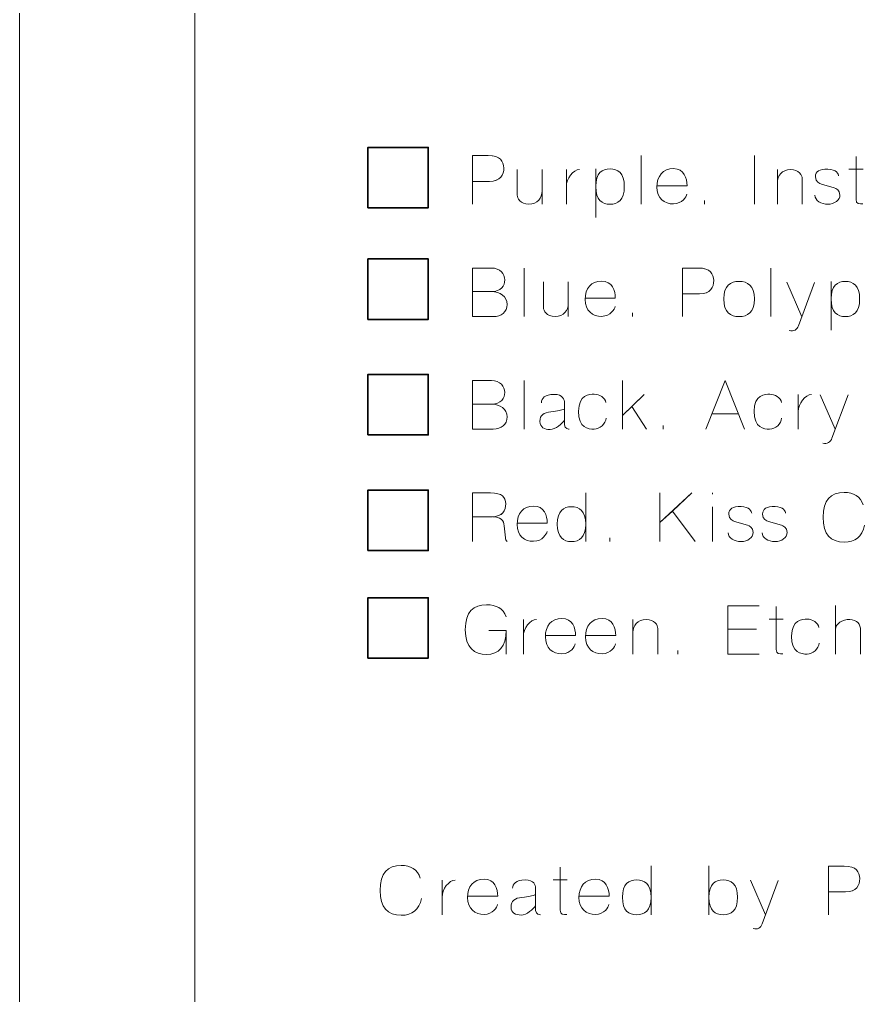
# Model space of a CAD drawing. Header units: inches. Extents: x -20.9 to 23.3, y -6.9 to 3.3.
# Drawn here: x -20.894 to -18.807, y -1.512 to 0.898 of the extents above; entities that cross this region are included whole.
import ezdxf

# ---------------------------------------------------------------- set-up
doc = ezdxf.new("R2010")
doc.units = ezdxf.units.IN
doc.header["$MEASUREMENT"] = 0
doc.layers.add('Layer 1', color=7, linetype='Continuous')

msp = doc.modelspace()

# ---------------------------------------------------------------- linework, layer by layer
at = {"layer": 'Layer 1', "color": 222, "lineweight": 35}
msp.add_lwpolyline([(-20.0334, 0.4333), (-19.8841, 0.4333), (-19.8841, 0.5826), (-20.0334, 0.5826), (-20.0334, 0.4333)], dxfattribs=at)
at = {"layer": 'Layer 1', "color": 140, "lineweight": 35}
msp.add_lwpolyline([(-20.0334, 0.1577), (-19.8841, 0.1577), (-19.8841, 0.307), (-20.0334, 0.307), (-20.0334, 0.1577)], dxfattribs=at)
at = {"layer": 'Layer 1', "color": 250, "lineweight": 35}
msp.add_lwpolyline([(-20.0334, -0.1277), (-19.8841, -0.1277), (-19.8841, 0.0216), (-20.0334, 0.0216), (-20.0334, -0.1277)], dxfattribs=at)
at = {"layer": 'Layer 1', "color": 1, "lineweight": 35}
msp.add_lwpolyline([(-20.0334, -0.4132), (-19.8841, -0.4132), (-19.8841, -0.2639), (-20.0334, -0.2639), (-20.0334, -0.4132)], dxfattribs=at)
at = {"layer": 'Layer 1', "color": 112, "lineweight": 35}
msp.add_lwpolyline([(-20.0334, -0.6789), (-19.8841, -0.6789), (-19.8841, -0.5296), (-20.0334, -0.5296), (-20.0334, -0.6789)], dxfattribs=at)
at = {"layer": 'Layer 1', "color": 140, "lineweight": 9}
for points in [[(-20.6968, -6.1997), (-20.805, -6.1997), (-20.8936, -6.1111), (-20.8936, -6.0028), (-20.8936, -6.0028), (-20.8936, 2.6586), (-20.8936, 2.6586), (-20.8936, 2.7668), (-20.805, 2.8554), (-20.6968, 2.8554), (-20.6968, 2.8554), (-15.1849, 2.8554), (-15.1849, 2.8554), (-15.0767, 2.8554), (-14.9881, 2.7668), (-14.9881, 2.6586), (-14.9881, 2.6586), (-14.9881, -6.0028), (-14.9881, -6.0028), (-14.9881, -6.1111), (-15.0767, -6.1997), (-15.1849, -6.1997), (-15.1849, -6.1997), (-20.6968, -6.1997), (-20.6968, -6.1997)], [(-20.4324, -5.5304), (-20.4479, -5.5304), (-20.4605, -5.5169), (-20.4605, -5.5003), (-20.4605, -5.5003), (-20.4605, 2.1578), (-20.4605, 2.1578), (-20.4605, 2.1744), (-20.4479, 2.1879), (-20.4324, 2.1879), (-20.4324, 2.1879), (-15.6166, 2.1879), (-15.6166, 2.1879), (-15.6011, 2.1879), (-15.5885, 2.1744), (-15.5885, 2.1578), (-15.5885, 2.1578), (-15.5885, -5.5003), (-15.5885, -5.5003), (-15.5885, -5.5169), (-15.6011, -5.5304), (-15.6166, -5.5304), (-15.6166, -5.5304), (-20.4324, -5.5304), (-20.4324, -5.5304)]]:
    msp.add_open_spline(points, degree=3, knots=[0, 0, 0, 0, 1, 1, 1, 2, 2, 2, 3, 3, 3, 4, 4, 4, 5, 5, 5, 6, 6, 6, 7, 7, 7, 8, 8, 8, 8], dxfattribs=at)
at = {"layer": 'Layer 1', "color": 222, "lineweight": 9}
for points, knots in [([(-19.7748, 0.4422), (-19.7748, 0.4422), (-19.7748, 0.5624), (-19.7748, 0.5624), (-19.7748, 0.5624), (-19.7364, 0.5624), (-19.7364, 0.5624), (-19.7056, 0.5624), (-19.6986, 0.5477), (-19.6978, 0.5315), (-19.6971, 0.5154), (-19.7058, 0.4985), (-19.7333, 0.4985), (-19.7333, 0.4985), (-19.7748, 0.4985), (-19.7748, 0.4985), (-19.7748, 0.4985), (-19.7333, 0.4985), (-19.7333, 0.4985), (-19.7063, 0.4985), (-19.6971, 0.5154), (-19.6978, 0.5315), (-19.6986, 0.5477), (-19.706, 0.5624), (-19.7364, 0.5624), (-19.7364, 0.5624), (-19.7748, 0.5624), (-19.7748, 0.5624), (-19.7748, 0.5624), (-19.7748, 0.4422), (-19.7748, 0.4422)], [0, 0, 0, 0, 1, 1, 1, 2, 2, 2, 3, 3, 3, 4, 4, 4, 5, 5, 5, 6, 6, 6, 7, 7, 7, 8, 8, 8, 9, 9, 9, 10, 10, 10, 10]), ([(-19.3584, 0.5624), (-19.3584, 0.5624), (-19.3584, 0.4422), (-19.3584, 0.4422), (-19.3584, 0.4422), (-19.3584, 0.5624), (-19.3584, 0.5624)], [0, 0, 0, 0, 1, 1, 1, 2, 2, 2, 2]), ([(-19.0789, 0.4422), (-19.0789, 0.4422), (-19.0789, 0.5624), (-19.0789, 0.5624), (-19.0789, 0.5624), (-19.0789, 0.4422), (-19.0789, 0.4422)], [0, 0, 0, 0, 1, 1, 1, 2, 2, 2, 2]), ([(-18.8109, 0.4431), (-18.8191, 0.4426), (-18.8279, 0.4422), (-18.8279, 0.4534), (-18.8279, 0.4534), (-18.8279, 0.56), (-18.8279, 0.56), (-18.8279, 0.56), (-18.8279, 0.4534), (-18.8279, 0.4534), (-18.8279, 0.4422), (-18.8191, 0.4426), (-18.8109, 0.4431)], [0, 0, 0, 0, 1, 1, 1, 2, 2, 2, 3, 3, 3, 4, 4, 4, 4]), ([(-19.6646, 0.4646), (-19.6646, 0.4569), (-19.6569, 0.4426), (-19.6358, 0.4424), (-19.6144, 0.4422), (-19.6031, 0.4587), (-19.6031, 0.4741), (-19.6031, 0.4587), (-19.6144, 0.4422), (-19.6358, 0.4424), (-19.6569, 0.4426), (-19.6646, 0.4569), (-19.6646, 0.4646), (-19.6646, 0.4646), (-19.6646, 0.528), (-19.6646, 0.528), (-19.6646, 0.528), (-19.6646, 0.4646), (-19.6646, 0.4646)], [0, 0, 0, 0, 1, 1, 1, 2, 2, 2, 3, 3, 3, 4, 4, 4, 5, 5, 5, 6, 6, 6, 6]), ([(-19.6031, 0.4424), (-19.6031, 0.4424), (-19.6031, 0.528), (-19.6031, 0.528), (-19.6031, 0.528), (-19.6031, 0.4424), (-19.6031, 0.4424)], [0, 0, 0, 0, 1, 1, 1, 2, 2, 2, 2]), ([(-19.5431, 0.4859), (-19.5436, 0.505), (-19.5259, 0.5279), (-19.5104, 0.5277), (-19.5259, 0.5279), (-19.5436, 0.505), (-19.5431, 0.4859)], [0, 0, 0, 0, 1, 1, 1, 2, 2, 2, 2]), ([(-19.5431, 0.4422), (-19.5431, 0.4422), (-19.5431, 0.5277), (-19.5431, 0.5277), (-19.5431, 0.5277), (-19.5431, 0.4422), (-19.5431, 0.4422)], [0, 0, 0, 0, 1, 1, 1, 2, 2, 2, 2]), ([(-19.4708, 0.4091), (-19.4708, 0.4091), (-19.4708, 0.5294), (-19.4708, 0.5294), (-19.4708, 0.5294), (-19.4708, 0.4091), (-19.4708, 0.4091)], [0, 0, 0, 0, 1, 1, 1, 2, 2, 2, 2]), ([(-19.4354, 0.4422), (-19.4161, 0.4422), (-19.4001, 0.4521), (-19.4001, 0.4859), (-19.4001, 0.5195), (-19.4161, 0.5294), (-19.4354, 0.5294), (-19.4548, 0.5294), (-19.4706, 0.5195), (-19.4706, 0.4859), (-19.4706, 0.4521), (-19.4548, 0.4422), (-19.4354, 0.4422)], [0, 0, 0, 0, 1, 1, 1, 2, 2, 2, 3, 3, 3, 4, 4, 4, 4]), ([(-19.4354, 0.4422), (-19.4161, 0.4422), (-19.4001, 0.4521), (-19.4001, 0.4859), (-19.4001, 0.5195), (-19.4161, 0.5294), (-19.4354, 0.5294), (-19.4548, 0.5294), (-19.4706, 0.5195), (-19.4706, 0.4859), (-19.4706, 0.4521), (-19.4548, 0.4422), (-19.4354, 0.4422)], [0, 0, 0, 0, 1, 1, 1, 2, 2, 2, 3, 3, 3, 4, 4, 4, 4]), ([(-19.245, 0.4879), (-19.245, 0.5064), (-19.2523, 0.53), (-19.2788, 0.53), (-19.3051, 0.53), (-19.3196, 0.512), (-19.3196, 0.4846), (-19.3196, 0.4569), (-19.3009, 0.4422), (-19.2788, 0.4429), (-19.2565, 0.4436), (-19.2468, 0.4609), (-19.2456, 0.4671), (-19.2468, 0.4609), (-19.2565, 0.4436), (-19.2788, 0.4429), (-19.3009, 0.4422), (-19.3196, 0.4569), (-19.3196, 0.4846), (-19.3196, 0.512), (-19.3051, 0.53), (-19.2788, 0.53), (-19.2523, 0.53), (-19.245, 0.5064), (-19.245, 0.4879), (-19.245, 0.4879), (-19.3194, 0.4879), (-19.3194, 0.4879), (-19.3194, 0.4879), (-19.245, 0.4879), (-19.245, 0.4879)], [0, 0, 0, 0, 1, 1, 1, 2, 2, 2, 3, 3, 3, 4, 4, 4, 5, 5, 5, 6, 6, 6, 7, 7, 7, 8, 8, 8, 9, 9, 9, 10, 10, 10, 10]), ([(-18.9608, 0.4422), (-18.9608, 0.4422), (-18.9608, 0.5055), (-18.9608, 0.5055), (-18.9608, 0.5132), (-18.9685, 0.5275), (-18.9896, 0.5277), (-19.0109, 0.5279), (-19.0221, 0.5114), (-19.0221, 0.4961), (-19.0221, 0.5114), (-19.0109, 0.5279), (-18.9896, 0.5277), (-18.9685, 0.5275), (-18.9608, 0.5132), (-18.9608, 0.5055), (-18.9608, 0.5055), (-18.9608, 0.4422), (-18.9608, 0.4422)], [0, 0, 0, 0, 1, 1, 1, 2, 2, 2, 3, 3, 3, 4, 4, 4, 5, 5, 5, 6, 6, 6, 6]), ([(-19.0221, 0.4422), (-19.0221, 0.4422), (-19.0221, 0.5277), (-19.0221, 0.5277), (-19.0221, 0.5277), (-19.0221, 0.4422), (-19.0221, 0.4422)], [0, 0, 0, 0, 1, 1, 1, 2, 2, 2, 2]), ([(-18.8713, 0.5124), (-18.8709, 0.5165), (-18.8764, 0.5282), (-18.8974, 0.529), (-18.9184, 0.5295), (-18.9281, 0.5229), (-18.9281, 0.51), (-18.9281, 0.4971), (-18.9173, 0.4931), (-18.9133, 0.4919), (-18.9133, 0.4919), (-18.8818, 0.4826), (-18.8818, 0.4826), (-18.8776, 0.4816), (-18.8676, 0.4771), (-18.8676, 0.4647), (-18.8676, 0.4524), (-18.8808, 0.4422), (-18.8974, 0.4422), (-18.9141, 0.4422), (-18.9293, 0.4511), (-18.9293, 0.4641), (-18.9293, 0.4511), (-18.9141, 0.4422), (-18.8974, 0.4422), (-18.8808, 0.4422), (-18.8676, 0.4524), (-18.8676, 0.4647), (-18.8676, 0.4771), (-18.8776, 0.4816), (-18.8818, 0.4826), (-18.8818, 0.4826), (-18.9133, 0.4919), (-18.9133, 0.4919), (-18.9173, 0.4931), (-18.9281, 0.4971), (-18.9281, 0.51), (-18.9281, 0.5229), (-18.9184, 0.5295), (-18.8974, 0.529), (-18.8764, 0.5282), (-18.8709, 0.5165), (-18.8713, 0.5124)], [0, 0, 0, 0, 1, 1, 1, 2, 2, 2, 3, 3, 3, 4, 4, 4, 5, 5, 5, 6, 6, 6, 7, 7, 7, 8, 8, 8, 9, 9, 9, 10, 10, 10, 11, 11, 11, 12, 12, 12, 13, 13, 13, 14, 14, 14, 14]), ([(-18.8454, 0.5285), (-18.8454, 0.5285), (-18.8106, 0.5285), (-18.8106, 0.5285), (-18.8106, 0.5285), (-18.8454, 0.5285), (-18.8454, 0.5285)], [0, 0, 0, 0, 1, 1, 1, 2, 2, 2, 2]), ([(-19.2024, 0.4422), (-19.2024, 0.4422), (-19.2024, 0.4514), (-19.2024, 0.4514), (-19.2024, 0.4514), (-19.2024, 0.4422), (-19.2024, 0.4422)], [0, 0, 0, 0, 1, 1, 1, 2, 2, 2, 2]), ([(-19.7748, 0.2263), (-19.7748, 0.2263), (-19.7286, 0.2263), (-19.7286, 0.2263), (-19.7046, 0.2263), (-19.6948, 0.2408), (-19.6953, 0.2553), (-19.696, 0.2697), (-19.7061, 0.2846), (-19.7283, 0.2846), (-19.7283, 0.2846), (-19.7748, 0.2846), (-19.7748, 0.2846), (-19.7748, 0.2846), (-19.7748, 0.1645), (-19.7748, 0.1645), (-19.7748, 0.1645), (-19.7236, 0.1645), (-19.7236, 0.1645), (-19.7046, 0.1645), (-19.6896, 0.1758), (-19.6896, 0.1948), (-19.69, 0.2138), (-19.7058, 0.2263), (-19.7286, 0.2263), (-19.7058, 0.2263), (-19.69, 0.2138), (-19.6896, 0.1948), (-19.6896, 0.1758), (-19.7046, 0.1645), (-19.7236, 0.1645), (-19.7236, 0.1645), (-19.7748, 0.1645), (-19.7748, 0.1645), (-19.7748, 0.1645), (-19.7748, 0.2846), (-19.7748, 0.2846), (-19.7748, 0.2846), (-19.7283, 0.2846), (-19.7283, 0.2846), (-19.7061, 0.2846), (-19.696, 0.2697), (-19.6953, 0.2553), (-19.6948, 0.2408), (-19.7046, 0.2263), (-19.7286, 0.2263), (-19.7286, 0.2263), (-19.7748, 0.2263), (-19.7748, 0.2263)], [0, 0, 0, 0, 1, 1, 1, 2, 2, 2, 3, 3, 3, 4, 4, 4, 5, 5, 5, 6, 6, 6, 7, 7, 7, 8, 8, 8, 9, 9, 9, 10, 10, 10, 11, 11, 11, 12, 12, 12, 13, 13, 13, 14, 14, 14, 15, 15, 15, 16, 16, 16, 16]), ([(-19.6473, 0.1645), (-19.6473, 0.1645), (-19.6473, 0.2846), (-19.6473, 0.2846), (-19.6473, 0.2846), (-19.6473, 0.1645), (-19.6473, 0.1645)], [0, 0, 0, 0, 1, 1, 1, 2, 2, 2, 2]), ([(-19.2563, 0.1645), (-19.2563, 0.1645), (-19.2563, 0.2846), (-19.2563, 0.2846), (-19.2563, 0.2846), (-19.2179, 0.2846), (-19.2179, 0.2846), (-19.1871, 0.2846), (-19.1801, 0.2699), (-19.1793, 0.2538), (-19.1786, 0.2376), (-19.1873, 0.2208), (-19.2148, 0.2208), (-19.2148, 0.2208), (-19.2563, 0.2208), (-19.2563, 0.2208), (-19.2563, 0.2208), (-19.2148, 0.2208), (-19.2148, 0.2208), (-19.1878, 0.2208), (-19.1786, 0.2376), (-19.1793, 0.2538), (-19.1801, 0.2699), (-19.1875, 0.2846), (-19.2179, 0.2846), (-19.2179, 0.2846), (-19.2563, 0.2846), (-19.2563, 0.2846), (-19.2563, 0.2846), (-19.2563, 0.1645), (-19.2563, 0.1645)], [0, 0, 0, 0, 1, 1, 1, 2, 2, 2, 3, 3, 3, 4, 4, 4, 5, 5, 5, 6, 6, 6, 7, 7, 7, 8, 8, 8, 9, 9, 9, 10, 10, 10, 10]), ([(-19.0379, 0.2846), (-19.0379, 0.2846), (-19.0379, 0.1645), (-19.0379, 0.1645), (-19.0379, 0.1645), (-19.0379, 0.2846), (-19.0379, 0.2846)], [0, 0, 0, 0, 1, 1, 1, 2, 2, 2, 2]), ([(-19.5999, 0.2503), (-19.5999, 0.2503), (-19.5999, 0.1868), (-19.5999, 0.1868), (-19.5999, 0.1791), (-19.5923, 0.1648), (-19.5711, 0.1646), (-19.5498, 0.1645), (-19.5384, 0.181), (-19.5384, 0.1963), (-19.5384, 0.181), (-19.5498, 0.1645), (-19.5711, 0.1646), (-19.5923, 0.1648), (-19.5999, 0.1791), (-19.5999, 0.1868), (-19.5999, 0.1868), (-19.5999, 0.2503), (-19.5999, 0.2503)], [0, 0, 0, 0, 1, 1, 1, 2, 2, 2, 3, 3, 3, 4, 4, 4, 5, 5, 5, 6, 6, 6, 6]), ([(-19.5384, 0.2503), (-19.5384, 0.2503), (-19.5384, 0.1646), (-19.5384, 0.1646), (-19.5384, 0.1646), (-19.5384, 0.2503), (-19.5384, 0.2503)], [0, 0, 0, 0, 1, 1, 1, 2, 2, 2, 2]), ([(-19.4223, 0.2101), (-19.4223, 0.2286), (-19.4296, 0.2523), (-19.4561, 0.2523), (-19.4824, 0.2523), (-19.4969, 0.2343), (-19.4969, 0.2068), (-19.4969, 0.1791), (-19.4783, 0.1645), (-19.4561, 0.1651), (-19.4338, 0.1658), (-19.4241, 0.1831), (-19.423, 0.1893), (-19.4241, 0.1831), (-19.4338, 0.1658), (-19.4561, 0.1651), (-19.4783, 0.1645), (-19.4969, 0.1791), (-19.4969, 0.2068), (-19.4969, 0.2343), (-19.4824, 0.2523), (-19.4561, 0.2523), (-19.4296, 0.2523), (-19.4223, 0.2286), (-19.4223, 0.2101), (-19.4223, 0.2101), (-19.4967, 0.2101), (-19.4967, 0.2101), (-19.4967, 0.2101), (-19.4223, 0.2101), (-19.4223, 0.2101)], [0, 0, 0, 0, 1, 1, 1, 2, 2, 2, 3, 3, 3, 4, 4, 4, 5, 5, 5, 6, 6, 6, 7, 7, 7, 8, 8, 8, 9, 9, 9, 10, 10, 10, 10]), ([(-19.1546, 0.2081), (-19.1546, 0.2418), (-19.1374, 0.2516), (-19.1168, 0.2516), (-19.0959, 0.2516), (-19.079, 0.2418), (-19.079, 0.2081), (-19.079, 0.1743), (-19.0959, 0.1645), (-19.1168, 0.1645), (-19.1374, 0.1645), (-19.1546, 0.1743), (-19.1546, 0.2081)], [0, 0, 0, 0, 1, 1, 1, 2, 2, 2, 3, 3, 3, 4, 4, 4, 4]), ([(-19.1546, 0.2081), (-19.1546, 0.2418), (-19.1374, 0.2516), (-19.1168, 0.2516), (-19.0959, 0.2516), (-19.079, 0.2418), (-19.079, 0.2081), (-19.079, 0.1743), (-19.0959, 0.1645), (-19.1168, 0.1645), (-19.1374, 0.1645), (-19.1546, 0.1743), (-19.1546, 0.2081)], [0, 0, 0, 0, 1, 1, 1, 2, 2, 2, 3, 3, 3, 4, 4, 4, 4]), ([(-18.9991, 0.2494), (-18.9991, 0.2494), (-18.9619, 0.164), (-18.9619, 0.164), (-18.9619, 0.164), (-18.9991, 0.2494), (-18.9991, 0.2494)], [0, 0, 0, 0, 1, 1, 1, 2, 2, 2, 2]), ([(-18.9928, 0.1302), (-18.9816, 0.1267), (-18.9736, 0.1327), (-18.9701, 0.142), (-18.9701, 0.142), (-18.9305, 0.2488), (-18.9305, 0.2488), (-18.9305, 0.2488), (-18.9701, 0.142), (-18.9701, 0.142), (-18.9736, 0.1327), (-18.9816, 0.1267), (-18.9928, 0.1302)], [0, 0, 0, 0, 1, 1, 1, 2, 2, 2, 3, 3, 3, 4, 4, 4, 4]), ([(-18.8896, 0.2516), (-18.8896, 0.2516), (-18.8896, 0.1313), (-18.8896, 0.1313), (-18.8896, 0.1313), (-18.8896, 0.2516), (-18.8896, 0.2516)], [0, 0, 0, 0, 1, 1, 1, 2, 2, 2, 2]), ([(-18.8894, 0.2081), (-18.8894, 0.2418), (-18.8736, 0.2516), (-18.8543, 0.2516), (-18.835, 0.2516), (-18.819, 0.2418), (-18.819, 0.2081), (-18.819, 0.1743), (-18.835, 0.1645), (-18.8543, 0.1645), (-18.8736, 0.1645), (-18.8894, 0.1743), (-18.8894, 0.2081)], [0, 0, 0, 0, 1, 1, 1, 2, 2, 2, 3, 3, 3, 4, 4, 4, 4]), ([(-18.8894, 0.2081), (-18.8894, 0.2418), (-18.8736, 0.2516), (-18.8543, 0.2516), (-18.835, 0.2516), (-18.819, 0.2418), (-18.819, 0.2081), (-18.819, 0.1743), (-18.835, 0.1645), (-18.8543, 0.1645), (-18.8736, 0.1645), (-18.8894, 0.1743), (-18.8894, 0.2081)], [0, 0, 0, 0, 1, 1, 1, 2, 2, 2, 3, 3, 3, 4, 4, 4, 4]), ([(-19.3798, 0.1645), (-19.3798, 0.1645), (-19.3798, 0.1736), (-19.3798, 0.1736), (-19.3798, 0.1736), (-19.3798, 0.1645), (-19.3798, 0.1645)], [0, 0, 0, 0, 1, 1, 1, 2, 2, 2, 2]), ([(-19.7748, -0.0515), (-19.7748, -0.0515), (-19.7286, -0.0515), (-19.7286, -0.0515), (-19.7046, -0.0515), (-19.6948, -0.037), (-19.6953, -0.0225), (-19.696, -0.008), (-19.7061, 0.0068), (-19.7283, 0.0068), (-19.7283, 0.0068), (-19.7748, 0.0068), (-19.7748, 0.0068), (-19.7748, 0.0068), (-19.7748, -0.1133), (-19.7748, -0.1133), (-19.7748, -0.1133), (-19.7236, -0.1133), (-19.7236, -0.1133), (-19.7046, -0.1133), (-19.6896, -0.102), (-19.6896, -0.083), (-19.69, -0.064), (-19.7058, -0.0515), (-19.7286, -0.0515), (-19.7058, -0.0515), (-19.69, -0.064), (-19.6896, -0.083), (-19.6896, -0.102), (-19.7046, -0.1133), (-19.7236, -0.1133), (-19.7236, -0.1133), (-19.7748, -0.1133), (-19.7748, -0.1133), (-19.7748, -0.1133), (-19.7748, 0.0068), (-19.7748, 0.0068), (-19.7748, 0.0068), (-19.7283, 0.0068), (-19.7283, 0.0068), (-19.7061, 0.0068), (-19.696, -0.008), (-19.6953, -0.0225), (-19.6948, -0.037), (-19.7046, -0.0515), (-19.7286, -0.0515), (-19.7286, -0.0515), (-19.7748, -0.0515), (-19.7748, -0.0515)], [0, 0, 0, 0, 1, 1, 1, 2, 2, 2, 3, 3, 3, 4, 4, 4, 5, 5, 5, 6, 6, 6, 7, 7, 7, 8, 8, 8, 9, 9, 9, 10, 10, 10, 11, 11, 11, 12, 12, 12, 13, 13, 13, 14, 14, 14, 15, 15, 15, 16, 16, 16, 16]), ([(-19.6473, -0.1133), (-19.6473, -0.1133), (-19.6473, 0.0068), (-19.6473, 0.0068), (-19.6473, 0.0068), (-19.6473, -0.1133), (-19.6473, -0.1133)], [0, 0, 0, 0, 1, 1, 1, 2, 2, 2, 2]), ([(-19.4048, -0.1133), (-19.4048, -0.1133), (-19.4048, -0.0797), (-19.4048, -0.0797), (-19.4048, -0.0797), (-19.3818, -0.0573), (-19.3818, -0.0573), (-19.3818, -0.0573), (-19.3455, -0.1133), (-19.3455, -0.1133), (-19.3455, -0.1133), (-19.3818, -0.0573), (-19.3818, -0.0573), (-19.3818, -0.0573), (-19.3511, -0.0279), (-19.3511, -0.0279), (-19.3511, -0.0279), (-19.4048, -0.0797), (-19.4048, -0.0797), (-19.4048, -0.0797), (-19.4048, 0.0068), (-19.4048, 0.0068), (-19.4048, 0.0068), (-19.4048, -0.1133), (-19.4048, -0.1133)], [0, 0, 0, 0, 1, 1, 1, 2, 2, 2, 3, 3, 3, 4, 4, 4, 5, 5, 5, 6, 6, 6, 7, 7, 7, 8, 8, 8, 8]), ([(-19.1989, -0.1133), (-19.1989, -0.1133), (-19.1513, 0.0068), (-19.1513, 0.0068), (-19.1513, 0.0068), (-19.1035, -0.1133), (-19.1035, -0.1133), (-19.1035, -0.1133), (-19.1513, 0.0068), (-19.1513, 0.0068), (-19.1513, 0.0068), (-19.1989, -0.1133), (-19.1989, -0.1133)], [0, 0, 0, 0, 1, 1, 1, 2, 2, 2, 3, 3, 3, 4, 4, 4, 4]), ([(-19.536, -0.1133), (-19.536, -0.1133), (-19.5478, -0.1125), (-19.5478, -0.1025), (-19.5478, -0.1025), (-19.5478, -0.0477), (-19.5478, -0.0477), (-19.5478, -0.0407), (-19.5513, -0.0274), (-19.5738, -0.0274), (-19.5963, -0.0274), (-19.6046, -0.0375), (-19.6046, -0.048), (-19.6046, -0.0375), (-19.5963, -0.0274), (-19.5738, -0.0274), (-19.5513, -0.0274), (-19.5478, -0.0407), (-19.5478, -0.0477), (-19.5478, -0.0477), (-19.5478, -0.1025), (-19.5478, -0.1025), (-19.5478, -0.1125), (-19.536, -0.1133), (-19.536, -0.1133)], [0, 0, 0, 0, 1, 1, 1, 2, 2, 2, 3, 3, 3, 4, 4, 4, 5, 5, 5, 6, 6, 6, 7, 7, 7, 8, 8, 8, 8]), ([(-19.4453, -0.0862), (-19.4458, -0.1002), (-19.4608, -0.1133), (-19.4749, -0.1133), (-19.4889, -0.1133), (-19.5131, -0.111), (-19.5131, -0.0692), (-19.5131, -0.0275), (-19.4861, -0.027), (-19.4743, -0.027), (-19.4624, -0.027), (-19.4468, -0.0362), (-19.4458, -0.0478), (-19.4468, -0.0362), (-19.4624, -0.027), (-19.4743, -0.027), (-19.4861, -0.027), (-19.5131, -0.0275), (-19.5131, -0.0692), (-19.5131, -0.111), (-19.4889, -0.1133), (-19.4749, -0.1133), (-19.4608, -0.1133), (-19.4458, -0.1002), (-19.4453, -0.0862)], [0, 0, 0, 0, 1, 1, 1, 2, 2, 2, 3, 3, 3, 4, 4, 4, 5, 5, 5, 6, 6, 6, 7, 7, 7, 8, 8, 8, 8]), ([(-19.0413, -0.1133), (-19.0553, -0.1133), (-19.0794, -0.111), (-19.0794, -0.0692), (-19.0794, -0.0275), (-19.0524, -0.027), (-19.0406, -0.027), (-19.0288, -0.027), (-19.0131, -0.0362), (-19.0121, -0.0478), (-19.0131, -0.0362), (-19.0288, -0.027), (-19.0406, -0.027), (-19.0524, -0.027), (-19.0794, -0.0275), (-19.0794, -0.0692), (-19.0794, -0.111), (-19.0553, -0.1133), (-19.0413, -0.1133), (-19.0271, -0.1133), (-19.0121, -0.1002), (-19.0116, -0.0862), (-19.0121, -0.1002), (-19.0271, -0.1133), (-19.0413, -0.1133)], [0, 0, 0, 0, 1, 1, 1, 2, 2, 2, 3, 3, 3, 4, 4, 4, 5, 5, 5, 6, 6, 6, 7, 7, 7, 8, 8, 8, 8]), ([(-18.938, -0.0279), (-18.9534, -0.0277), (-18.9711, -0.0505), (-18.9706, -0.0697), (-18.9711, -0.0505), (-18.9534, -0.0277), (-18.938, -0.0279)], [0, 0, 0, 0, 1, 1, 1, 2, 2, 2, 2]), ([(-18.9706, -0.0279), (-18.9706, -0.0279), (-18.9706, -0.1133), (-18.9706, -0.1133), (-18.9706, -0.1133), (-18.9706, -0.0279), (-18.9706, -0.0279)], [0, 0, 0, 0, 1, 1, 1, 2, 2, 2, 2]), ([(-18.8791, -0.1138), (-18.8791, -0.1138), (-18.9163, -0.0284), (-18.9163, -0.0284), (-18.9163, -0.0284), (-18.8791, -0.1138), (-18.8791, -0.1138)], [0, 0, 0, 0, 1, 1, 1, 2, 2, 2, 2]), ([(-18.8873, -0.1358), (-18.8873, -0.1358), (-18.8476, -0.029), (-18.8476, -0.029), (-18.8476, -0.029), (-18.8873, -0.1358), (-18.8873, -0.1358), (-18.8908, -0.1451), (-18.8988, -0.1511), (-18.9099, -0.1476), (-18.8988, -0.1511), (-18.8908, -0.1451), (-18.8873, -0.1358)], [0, 0, 0, 0, 1, 1, 1, 2, 2, 2, 3, 3, 3, 4, 4, 4, 4]), ([(-19.5478, -0.0915), (-19.5528, -0.0986), (-19.5699, -0.1148), (-19.5836, -0.1143), (-19.5974, -0.1138), (-19.6084, -0.1095), (-19.6084, -0.0941), (-19.6084, -0.0787), (-19.5991, -0.0722), (-19.5814, -0.0705), (-19.5639, -0.0688), (-19.5561, -0.0662), (-19.5478, -0.0638), (-19.5561, -0.0662), (-19.5639, -0.0688), (-19.5814, -0.0705), (-19.5991, -0.0722), (-19.6084, -0.0787), (-19.6084, -0.0941), (-19.6084, -0.1095), (-19.5974, -0.1138), (-19.5836, -0.1143), (-19.5699, -0.1148), (-19.5528, -0.0986), (-19.5478, -0.0915)], [0, 0, 0, 0, 1, 1, 1, 2, 2, 2, 3, 3, 3, 4, 4, 4, 5, 5, 5, 6, 6, 6, 7, 7, 7, 8, 8, 8, 8]), ([(-19.1839, -0.0755), (-19.1839, -0.0755), (-19.1186, -0.0755), (-19.1186, -0.0755), (-19.1186, -0.0755), (-19.1839, -0.0755), (-19.1839, -0.0755)], [0, 0, 0, 0, 1, 1, 1, 2, 2, 2, 2]), ([(-19.3044, -0.1041), (-19.3044, -0.1041), (-19.3044, -0.1133), (-19.3044, -0.1133), (-19.3044, -0.1133), (-19.3044, -0.1041), (-19.3044, -0.1041)], [0, 0, 0, 0, 1, 1, 1, 2, 2, 2, 2]), ([(-19.7748, -0.3911), (-19.7748, -0.3911), (-19.7748, -0.271), (-19.7748, -0.271), (-19.7748, -0.271), (-19.7309, -0.271), (-19.7309, -0.271), (-19.7003, -0.271), (-19.6938, -0.2815), (-19.693, -0.2976), (-19.6923, -0.3138), (-19.7005, -0.3298), (-19.7276, -0.3298), (-19.7276, -0.3298), (-19.7748, -0.3298), (-19.7748, -0.3298), (-19.7748, -0.3298), (-19.7276, -0.3298), (-19.7276, -0.3298), (-19.701, -0.3298), (-19.6923, -0.3138), (-19.693, -0.2976), (-19.6938, -0.2815), (-19.701, -0.271), (-19.7309, -0.271), (-19.7309, -0.271), (-19.7748, -0.271), (-19.7748, -0.271), (-19.7748, -0.271), (-19.7748, -0.3911), (-19.7748, -0.3911)], [0, 0, 0, 0, 1, 1, 1, 2, 2, 2, 3, 3, 3, 4, 4, 4, 5, 5, 5, 6, 6, 6, 7, 7, 7, 8, 8, 8, 9, 9, 9, 10, 10, 10, 10]), ([(-19.4951, -0.2706), (-19.4951, -0.2706), (-19.4951, -0.3911), (-19.4951, -0.3911), (-19.4951, -0.3911), (-19.4951, -0.2706), (-19.4951, -0.2706)], [0, 0, 0, 0, 1, 1, 1, 2, 2, 2, 2]), ([(-19.3121, -0.3439), (-19.3121, -0.3439), (-19.2814, -0.3156), (-19.2814, -0.3156), (-19.2814, -0.3156), (-19.225, -0.3911), (-19.225, -0.3911), (-19.225, -0.3911), (-19.2814, -0.3156), (-19.2814, -0.3156), (-19.2814, -0.3156), (-19.233, -0.271), (-19.233, -0.271), (-19.233, -0.271), (-19.3121, -0.3439), (-19.3121, -0.3439), (-19.3121, -0.3439), (-19.3121, -0.271), (-19.3121, -0.271), (-19.3121, -0.271), (-19.3121, -0.3911), (-19.3121, -0.3911), (-19.3121, -0.3911), (-19.3121, -0.3439), (-19.3121, -0.3439)], [0, 0, 0, 0, 1, 1, 1, 2, 2, 2, 3, 3, 3, 4, 4, 4, 5, 5, 5, 6, 6, 6, 7, 7, 7, 8, 8, 8, 8]), ([(-19.1824, -0.2708), (-19.1824, -0.2708), (-19.1824, -0.2738), (-19.1824, -0.2738), (-19.1824, -0.2738), (-19.1824, -0.2708), (-19.1824, -0.2708)], [0, 0, 0, 0, 1, 1, 1, 2, 2, 2, 2]), ([(-18.8073, -0.3508), (-18.8126, -0.3794), (-18.83, -0.3924), (-18.8573, -0.3924), (-18.8904, -0.3924), (-18.9093, -0.3736), (-18.9093, -0.331), (-18.9093, -0.2885), (-18.8904, -0.2695), (-18.8573, -0.2695), (-18.8336, -0.2695), (-18.8173, -0.2793), (-18.81, -0.3006), (-18.8173, -0.2793), (-18.8336, -0.2695), (-18.8573, -0.2695), (-18.8904, -0.2695), (-18.9093, -0.2885), (-18.9093, -0.331), (-18.9093, -0.3736), (-18.8904, -0.3924), (-18.8573, -0.3924), (-18.83, -0.3924), (-18.8126, -0.3794), (-18.8073, -0.3508)], [0, 0, 0, 0, 1, 1, 1, 2, 2, 2, 3, 3, 3, 4, 4, 4, 5, 5, 5, 6, 6, 6, 7, 7, 7, 8, 8, 8, 8]), ([(-19.5903, -0.3454), (-19.5903, -0.327), (-19.5976, -0.3033), (-19.6241, -0.3033), (-19.6504, -0.3033), (-19.6649, -0.3213), (-19.6649, -0.3488), (-19.6649, -0.3764), (-19.6463, -0.3911), (-19.6241, -0.3904), (-19.6018, -0.3898), (-19.5921, -0.3724), (-19.591, -0.3663), (-19.5921, -0.3724), (-19.6018, -0.3898), (-19.6241, -0.3904), (-19.6463, -0.3911), (-19.6649, -0.3764), (-19.6649, -0.3488), (-19.6649, -0.3213), (-19.6504, -0.3033), (-19.6241, -0.3033), (-19.5976, -0.3033), (-19.5903, -0.327), (-19.5903, -0.3454), (-19.5903, -0.3454), (-19.6647, -0.3454), (-19.6647, -0.3454), (-19.6647, -0.3454), (-19.5903, -0.3454), (-19.5903, -0.3454)], [0, 0, 0, 0, 1, 1, 1, 2, 2, 2, 3, 3, 3, 4, 4, 4, 5, 5, 5, 6, 6, 6, 7, 7, 7, 8, 8, 8, 9, 9, 9, 10, 10, 10, 10]), ([(-19.5306, -0.3051), (-19.5113, -0.3051), (-19.4953, -0.3148), (-19.4953, -0.3481), (-19.4953, -0.3814), (-19.5113, -0.3911), (-19.5306, -0.3911), (-19.5499, -0.3911), (-19.5657, -0.3814), (-19.5657, -0.3481), (-19.5657, -0.3148), (-19.5499, -0.3051), (-19.5306, -0.3051)], [0, 0, 0, 0, 1, 1, 1, 2, 2, 2, 3, 3, 3, 4, 4, 4, 4]), ([(-19.5306, -0.3051), (-19.5113, -0.3051), (-19.4953, -0.3148), (-19.4953, -0.3481), (-19.4953, -0.3814), (-19.5113, -0.3911), (-19.5306, -0.3911), (-19.5499, -0.3911), (-19.5657, -0.3814), (-19.5657, -0.3481), (-19.5657, -0.3148), (-19.5499, -0.3051), (-19.5306, -0.3051)], [0, 0, 0, 0, 1, 1, 1, 2, 2, 2, 3, 3, 3, 4, 4, 4, 4]), ([(-19.1824, -0.3055), (-19.1824, -0.3055), (-19.1824, -0.3909), (-19.1824, -0.3909), (-19.1824, -0.3913), (-19.1824, -0.3055), (-19.1824, -0.3055)], [0, 0, 0, 0, 1, 1, 1, 2, 2, 2, 2]), ([(-19.0856, -0.321), (-19.0853, -0.3168), (-19.0908, -0.3051), (-19.1118, -0.3043), (-19.1328, -0.3038), (-19.1424, -0.3105), (-19.1424, -0.3233), (-19.1424, -0.3363), (-19.1316, -0.3403), (-19.1276, -0.3414), (-19.1276, -0.3414), (-19.0961, -0.3508), (-19.0961, -0.3508), (-19.092, -0.3518), (-19.082, -0.3563), (-19.082, -0.3686), (-19.082, -0.3809), (-19.0951, -0.3911), (-19.1118, -0.3911), (-19.1284, -0.3911), (-19.1436, -0.3823), (-19.1436, -0.3693), (-19.1436, -0.3823), (-19.1284, -0.3911), (-19.1118, -0.3911), (-19.0951, -0.3911), (-19.082, -0.3809), (-19.082, -0.3686), (-19.082, -0.3563), (-19.092, -0.3518), (-19.0961, -0.3508), (-19.0961, -0.3508), (-19.1276, -0.3414), (-19.1276, -0.3414), (-19.1316, -0.3403), (-19.1424, -0.3363), (-19.1424, -0.3233), (-19.1424, -0.3105), (-19.1328, -0.3038), (-19.1118, -0.3043), (-19.0908, -0.3051), (-19.0853, -0.3168), (-19.0856, -0.321)], [0, 0, 0, 0, 1, 1, 1, 2, 2, 2, 3, 3, 3, 4, 4, 4, 5, 5, 5, 6, 6, 6, 7, 7, 7, 8, 8, 8, 9, 9, 9, 10, 10, 10, 11, 11, 11, 12, 12, 12, 13, 13, 13, 14, 14, 14, 14]), ([(-19.0279, -0.3043), (-19.0489, -0.3038), (-19.0586, -0.3105), (-19.0586, -0.3233), (-19.0586, -0.3363), (-19.0478, -0.3403), (-19.0438, -0.3414), (-19.0438, -0.3414), (-19.0123, -0.3508), (-19.0123, -0.3508), (-19.0081, -0.3518), (-18.9981, -0.3563), (-18.9981, -0.3686), (-18.9981, -0.3809), (-19.0113, -0.3911), (-19.0279, -0.3911), (-19.0446, -0.3911), (-19.0598, -0.3823), (-19.0598, -0.3693), (-19.0598, -0.3823), (-19.0446, -0.3911), (-19.0279, -0.3911), (-19.0113, -0.3911), (-18.9981, -0.3809), (-18.9981, -0.3686), (-18.9981, -0.3563), (-19.0081, -0.3518), (-19.0123, -0.3508), (-19.0123, -0.3508), (-19.0438, -0.3414), (-19.0438, -0.3414), (-19.0478, -0.3403), (-19.0586, -0.3363), (-19.0586, -0.3233), (-19.0586, -0.3105), (-19.0489, -0.3038), (-19.0279, -0.3043), (-19.0069, -0.3051), (-19.0014, -0.3168), (-19.0018, -0.321), (-19.0014, -0.3168), (-19.0069, -0.3051), (-19.0279, -0.3043)], [0, 0, 0, 0, 1, 1, 1, 2, 2, 2, 3, 3, 3, 4, 4, 4, 5, 5, 5, 6, 6, 6, 7, 7, 7, 8, 8, 8, 9, 9, 9, 10, 10, 10, 11, 11, 11, 12, 12, 12, 13, 13, 13, 14, 14, 14, 14]), ([(-19.6893, -0.3911), (-19.6926, -0.3888), (-19.6935, -0.3841), (-19.6935, -0.3821), (-19.6935, -0.3821), (-19.6965, -0.3518), (-19.6965, -0.3518), (-19.6975, -0.3388), (-19.7068, -0.3298), (-19.7253, -0.3298), (-19.7068, -0.3298), (-19.6975, -0.3388), (-19.6965, -0.3518), (-19.6965, -0.3518), (-19.6935, -0.3821), (-19.6935, -0.3821), (-19.6935, -0.3841), (-19.6926, -0.3888), (-19.6893, -0.3911)], [0, 0, 0, 0, 1, 1, 1, 2, 2, 2, 3, 3, 3, 4, 4, 4, 5, 5, 5, 6, 6, 6, 6]), ([(-19.4356, -0.3819), (-19.4356, -0.3819), (-19.4356, -0.3911), (-19.4356, -0.3911), (-19.4356, -0.3911), (-19.4356, -0.3819), (-19.4356, -0.3819)], [0, 0, 0, 0, 1, 1, 1, 2, 2, 2, 2]), ([(-19.6921, -0.6106), (-19.6921, -0.6515), (-19.7106, -0.6697), (-19.7401, -0.6697), (-19.7696, -0.6697), (-19.7927, -0.6542), (-19.7927, -0.6087), (-19.7927, -0.5631), (-19.7731, -0.5473), (-19.7401, -0.5473), (-19.7166, -0.5473), (-19.6998, -0.5554), (-19.6921, -0.5769), (-19.6998, -0.5554), (-19.7166, -0.5473), (-19.7401, -0.5473), (-19.7731, -0.5473), (-19.7927, -0.5631), (-19.7927, -0.6087), (-19.7927, -0.6542), (-19.7696, -0.6697), (-19.7401, -0.6697), (-19.7106, -0.6697), (-19.6921, -0.6515), (-19.6921, -0.6106), (-19.6921, -0.6106), (-19.7349, -0.6106), (-19.7349, -0.6106), (-19.7349, -0.6106), (-19.6921, -0.6106), (-19.6921, -0.6106)], [0, 0, 0, 0, 1, 1, 1, 2, 2, 2, 3, 3, 3, 4, 4, 4, 5, 5, 5, 6, 6, 6, 7, 7, 7, 8, 8, 8, 9, 9, 9, 10, 10, 10, 10]), ([(-19.0668, -0.6689), (-19.0668, -0.6689), (-19.1444, -0.6689), (-19.1444, -0.6689), (-19.1444, -0.6689), (-19.1444, -0.5494), (-19.1444, -0.5494), (-19.1444, -0.5494), (-19.0668, -0.5494), (-19.0668, -0.5494), (-19.0668, -0.5494), (-19.1444, -0.5494), (-19.1444, -0.5494), (-19.1444, -0.5494), (-19.1444, -0.6689), (-19.1444, -0.6689), (-19.1444, -0.6689), (-19.0668, -0.6689), (-19.0668, -0.6689)], [0, 0, 0, 0, 1, 1, 1, 2, 2, 2, 3, 3, 3, 4, 4, 4, 5, 5, 5, 6, 6, 6, 6]), ([(-19.0083, -0.668), (-19.0164, -0.6685), (-19.0253, -0.6689), (-19.0253, -0.6577), (-19.0253, -0.6577), (-19.0253, -0.5511), (-19.0253, -0.5511), (-19.0253, -0.5511), (-19.0253, -0.6577), (-19.0253, -0.6577), (-19.0253, -0.6689), (-19.0164, -0.6685), (-19.0083, -0.668)], [0, 0, 0, 0, 1, 1, 1, 2, 2, 2, 3, 3, 3, 4, 4, 4, 4]), ([(-18.8788, -0.6689), (-18.8788, -0.6689), (-18.8788, -0.5488), (-18.8788, -0.5488), (-18.8788, -0.5488), (-18.8788, -0.6689), (-18.8788, -0.6689)], [0, 0, 0, 0, 1, 1, 1, 2, 2, 2, 2]), ([(-19.6168, -0.5834), (-19.6323, -0.5832), (-19.6499, -0.6061), (-19.6494, -0.6252), (-19.6499, -0.6061), (-19.6323, -0.5832), (-19.6168, -0.5834)], [0, 0, 0, 0, 1, 1, 1, 2, 2, 2, 2]), ([(-19.6494, -0.5834), (-19.6494, -0.5834), (-19.6494, -0.6689), (-19.6494, -0.6689), (-19.6494, -0.6689), (-19.6494, -0.5834), (-19.6494, -0.5834)], [0, 0, 0, 0, 1, 1, 1, 2, 2, 2, 2]), ([(-19.5205, -0.6232), (-19.5205, -0.6047), (-19.5278, -0.5811), (-19.5543, -0.5811), (-19.5806, -0.5811), (-19.5951, -0.5991), (-19.5951, -0.6266), (-19.5951, -0.6542), (-19.5764, -0.6689), (-19.5543, -0.6682), (-19.5319, -0.6675), (-19.5223, -0.6502), (-19.5211, -0.644), (-19.5223, -0.6502), (-19.5319, -0.6675), (-19.5543, -0.6682), (-19.5764, -0.6689), (-19.5951, -0.6542), (-19.5951, -0.6266), (-19.5951, -0.5991), (-19.5806, -0.5811), (-19.5543, -0.5811), (-19.5278, -0.5811), (-19.5205, -0.6047), (-19.5205, -0.6232), (-19.5205, -0.6232), (-19.5949, -0.6232), (-19.5949, -0.6232), (-19.5949, -0.6232), (-19.5205, -0.6232), (-19.5205, -0.6232)], [0, 0, 0, 0, 1, 1, 1, 2, 2, 2, 3, 3, 3, 4, 4, 4, 5, 5, 5, 6, 6, 6, 7, 7, 7, 8, 8, 8, 9, 9, 9, 10, 10, 10, 10]), ([(-19.4213, -0.6232), (-19.4213, -0.6047), (-19.4286, -0.5811), (-19.4551, -0.5811), (-19.4814, -0.5811), (-19.4959, -0.5991), (-19.4959, -0.6266), (-19.4959, -0.6542), (-19.4773, -0.6689), (-19.4551, -0.6682), (-19.4328, -0.6675), (-19.4231, -0.6502), (-19.422, -0.644), (-19.4231, -0.6502), (-19.4328, -0.6675), (-19.4551, -0.6682), (-19.4773, -0.6689), (-19.4959, -0.6542), (-19.4959, -0.6266), (-19.4959, -0.5991), (-19.4814, -0.5811), (-19.4551, -0.5811), (-19.4286, -0.5811), (-19.4213, -0.6047), (-19.4213, -0.6232), (-19.4213, -0.6232), (-19.4958, -0.6232), (-19.4958, -0.6232), (-19.4958, -0.6232), (-19.4213, -0.6232), (-19.4213, -0.6232)], [0, 0, 0, 0, 1, 1, 1, 2, 2, 2, 3, 3, 3, 4, 4, 4, 5, 5, 5, 6, 6, 6, 7, 7, 7, 8, 8, 8, 9, 9, 9, 10, 10, 10, 10]), ([(-19.3175, -0.6689), (-19.3175, -0.6689), (-19.3175, -0.6056), (-19.3175, -0.6056), (-19.3175, -0.5979), (-19.3251, -0.5836), (-19.3463, -0.5834), (-19.3676, -0.5832), (-19.3788, -0.5997), (-19.3788, -0.6151), (-19.3788, -0.5997), (-19.3676, -0.5832), (-19.3463, -0.5834), (-19.3251, -0.5836), (-19.3175, -0.5979), (-19.3175, -0.6056), (-19.3175, -0.6056), (-19.3175, -0.6689), (-19.3175, -0.6689)], [0, 0, 0, 0, 1, 1, 1, 2, 2, 2, 3, 3, 3, 4, 4, 4, 5, 5, 5, 6, 6, 6, 6]), ([(-19.3788, -0.6689), (-19.3788, -0.6689), (-19.3788, -0.5834), (-19.3788, -0.5834), (-19.3788, -0.5834), (-19.3788, -0.6689), (-19.3788, -0.6689)], [0, 0, 0, 0, 1, 1, 1, 2, 2, 2, 2]), ([(-19.0427, -0.5826), (-19.0427, -0.5826), (-19.0079, -0.5826), (-19.0079, -0.5826), (-19.0079, -0.5826), (-19.0427, -0.5826), (-19.0427, -0.5826)], [0, 0, 0, 0, 1, 1, 1, 2, 2, 2, 2]), ([(-18.9193, -0.6417), (-18.9198, -0.6557), (-18.9348, -0.6689), (-18.9489, -0.6689), (-18.9629, -0.6689), (-18.9871, -0.6665), (-18.9871, -0.6247), (-18.9871, -0.5831), (-18.9601, -0.5826), (-18.9483, -0.5826), (-18.9364, -0.5826), (-18.9208, -0.5917), (-18.9198, -0.6034), (-18.9208, -0.5917), (-18.9364, -0.5826), (-18.9483, -0.5826), (-18.9601, -0.5826), (-18.9871, -0.5831), (-18.9871, -0.6247), (-18.9871, -0.6665), (-18.9629, -0.6689), (-18.9489, -0.6689), (-18.9348, -0.6689), (-18.9198, -0.6557), (-18.9193, -0.6417)], [0, 0, 0, 0, 1, 1, 1, 2, 2, 2, 3, 3, 3, 4, 4, 4, 5, 5, 5, 6, 6, 6, 7, 7, 7, 8, 8, 8, 8]), ([(-18.8165, -0.6689), (-18.8165, -0.6689), (-18.8165, -0.6104), (-18.8165, -0.6104), (-18.8165, -0.5952), (-18.8256, -0.5837), (-18.8434, -0.5834), (-18.8616, -0.5831), (-18.8788, -0.5941), (-18.8788, -0.6086), (-18.8788, -0.5941), (-18.8616, -0.5831), (-18.8434, -0.5834), (-18.8256, -0.5837), (-18.8165, -0.5952), (-18.8165, -0.6104), (-18.8165, -0.6104), (-18.8165, -0.6689), (-18.8165, -0.6689)], [0, 0, 0, 0, 1, 1, 1, 2, 2, 2, 3, 3, 3, 4, 4, 4, 5, 5, 5, 6, 6, 6, 6]), ([(-19.6921, -0.6106), (-19.6921, -0.6106), (-19.6921, -0.6689), (-19.6921, -0.6689), (-19.6921, -0.6689), (-19.6921, -0.6106), (-19.6921, -0.6106)], [0, 0, 0, 0, 1, 1, 1, 2, 2, 2, 2]), ([(-19.0735, -0.6074), (-19.0735, -0.6074), (-19.1444, -0.6074), (-19.1444, -0.6074), (-19.1444, -0.6074), (-19.0735, -0.6074), (-19.0735, -0.6074)], [0, 0, 0, 0, 1, 1, 1, 2, 2, 2, 2]), ([(-19.2679, -0.6689), (-19.2679, -0.6689), (-19.2679, -0.6597), (-19.2679, -0.6597), (-19.2679, -0.6597), (-19.2679, -0.6689), (-19.2679, -0.6689)], [0, 0, 0, 0, 1, 1, 1, 2, 2, 2, 2]), ([(-19.9512, -1.314), (-19.9844, -1.314), (-20.0032, -1.2951), (-20.0032, -1.2525), (-20.0032, -1.21), (-19.9844, -1.191), (-19.9512, -1.191), (-19.9276, -1.191), (-19.9112, -1.2008), (-19.9039, -1.2222), (-19.9112, -1.2008), (-19.9276, -1.191), (-19.9512, -1.191), (-19.9844, -1.191), (-20.0032, -1.21), (-20.0032, -1.2525), (-20.0032, -1.2951), (-19.9844, -1.314), (-19.9512, -1.314), (-19.9239, -1.314), (-19.9066, -1.301), (-19.9012, -1.2723), (-19.9066, -1.301), (-19.9239, -1.314), (-19.9512, -1.314)], [0, 0, 0, 0, 1, 1, 1, 2, 2, 2, 3, 3, 3, 4, 4, 4, 5, 5, 5, 6, 6, 6, 7, 7, 7, 8, 8, 8, 8]), ([(-19.5587, -1.3015), (-19.5587, -1.3015), (-19.5587, -1.1948), (-19.5587, -1.1948), (-19.5587, -1.1948), (-19.5587, -1.3015), (-19.5587, -1.3015), (-19.5587, -1.3126), (-19.5499, -1.3123), (-19.5417, -1.3118), (-19.5499, -1.3123), (-19.5587, -1.3126), (-19.5587, -1.3015)], [0, 0, 0, 0, 1, 1, 1, 2, 2, 2, 3, 3, 3, 4, 4, 4, 4]), ([(-19.334, -1.1922), (-19.334, -1.1922), (-19.334, -1.3126), (-19.334, -1.3126), (-19.334, -1.3126), (-19.334, -1.1922), (-19.334, -1.1922)], [0, 0, 0, 0, 1, 1, 1, 2, 2, 2, 2]), ([(-19.1912, -1.3126), (-19.1912, -1.3126), (-19.1912, -1.192), (-19.1912, -1.192), (-19.1912, -1.192), (-19.1912, -1.3126), (-19.1912, -1.3126)], [0, 0, 0, 0, 1, 1, 1, 2, 2, 2, 2]), ([(-18.8957, -1.3126), (-18.8957, -1.3126), (-18.8957, -1.1925), (-18.8957, -1.1925), (-18.8957, -1.1925), (-18.8574, -1.1925), (-18.8574, -1.1925), (-18.8266, -1.1925), (-18.8196, -1.2072), (-18.8187, -1.2233), (-18.8181, -1.2395), (-18.8267, -1.2563), (-18.8542, -1.2563), (-18.8542, -1.2563), (-18.8957, -1.2563), (-18.8957, -1.2563), (-18.8957, -1.2563), (-18.8542, -1.2563), (-18.8542, -1.2563), (-18.8272, -1.2563), (-18.8181, -1.2395), (-18.8187, -1.2233), (-18.8196, -1.2072), (-18.8269, -1.1925), (-18.8574, -1.1925), (-18.8574, -1.1925), (-18.8957, -1.1925), (-18.8957, -1.1925), (-18.8957, -1.1925), (-18.8957, -1.3126), (-18.8957, -1.3126)], [0, 0, 0, 0, 1, 1, 1, 2, 2, 2, 3, 3, 3, 4, 4, 4, 5, 5, 5, 6, 6, 6, 7, 7, 7, 8, 8, 8, 9, 9, 9, 10, 10, 10, 10]), ([(-19.8174, -1.2272), (-19.8329, -1.227), (-19.8505, -1.2498), (-19.85, -1.269), (-19.8505, -1.2498), (-19.8329, -1.227), (-19.8174, -1.2272)], [0, 0, 0, 0, 1, 1, 1, 2, 2, 2, 2]), ([(-19.85, -1.2272), (-19.85, -1.2272), (-19.85, -1.3126), (-19.85, -1.3126), (-19.85, -1.3126), (-19.85, -1.2272), (-19.85, -1.2272)], [0, 0, 0, 0, 1, 1, 1, 2, 2, 2, 2]), ([(-19.7872, -1.267), (-19.7872, -1.267), (-19.7127, -1.267), (-19.7127, -1.267), (-19.7127, -1.2485), (-19.72, -1.2248), (-19.7465, -1.2248), (-19.7728, -1.2248), (-19.7873, -1.2428), (-19.7873, -1.2703), (-19.7873, -1.298), (-19.7687, -1.3126), (-19.7465, -1.312), (-19.7242, -1.3113), (-19.7146, -1.294), (-19.7134, -1.2878), (-19.7146, -1.294), (-19.7242, -1.3113), (-19.7465, -1.312), (-19.7687, -1.3126), (-19.7873, -1.298), (-19.7873, -1.2703), (-19.7873, -1.2428), (-19.7728, -1.2248), (-19.7465, -1.2248), (-19.72, -1.2248), (-19.7127, -1.2485), (-19.7127, -1.267), (-19.7127, -1.267), (-19.7872, -1.267), (-19.7872, -1.267)], [0, 0, 0, 0, 1, 1, 1, 2, 2, 2, 3, 3, 3, 4, 4, 4, 5, 5, 5, 6, 6, 6, 7, 7, 7, 8, 8, 8, 9, 9, 9, 10, 10, 10, 10]), ([(-19.6192, -1.3018), (-19.6192, -1.3018), (-19.6192, -1.247), (-19.6192, -1.247), (-19.6192, -1.24), (-19.6227, -1.2267), (-19.6452, -1.2267), (-19.6677, -1.2267), (-19.676, -1.2368), (-19.676, -1.2473), (-19.676, -1.2368), (-19.6677, -1.2267), (-19.6452, -1.2267), (-19.6227, -1.2267), (-19.6192, -1.24), (-19.6192, -1.247), (-19.6192, -1.247), (-19.6192, -1.3018), (-19.6192, -1.3018), (-19.6192, -1.3118), (-19.6074, -1.3126), (-19.6074, -1.3126), (-19.6074, -1.3126), (-19.6192, -1.3118), (-19.6192, -1.3018)], [0, 0, 0, 0, 1, 1, 1, 2, 2, 2, 3, 3, 3, 4, 4, 4, 5, 5, 5, 6, 6, 6, 7, 7, 7, 8, 8, 8, 8]), ([(-19.5414, -1.2263), (-19.5414, -1.2263), (-19.5762, -1.2263), (-19.5762, -1.2263), (-19.5762, -1.2263), (-19.5414, -1.2263), (-19.5414, -1.2263)], [0, 0, 0, 0, 1, 1, 1, 2, 2, 2, 2]), ([(-19.512, -1.267), (-19.512, -1.267), (-19.4375, -1.267), (-19.4375, -1.267), (-19.4375, -1.2485), (-19.4449, -1.2248), (-19.4714, -1.2248), (-19.4977, -1.2248), (-19.5122, -1.2428), (-19.5122, -1.2703), (-19.5122, -1.298), (-19.4935, -1.3126), (-19.4714, -1.312), (-19.449, -1.3113), (-19.4394, -1.294), (-19.4382, -1.2878), (-19.4394, -1.294), (-19.449, -1.3113), (-19.4714, -1.312), (-19.4935, -1.3126), (-19.5122, -1.298), (-19.5122, -1.2703), (-19.5122, -1.2428), (-19.4977, -1.2248), (-19.4714, -1.2248), (-19.4449, -1.2248), (-19.4375, -1.2485), (-19.4375, -1.267), (-19.4375, -1.267), (-19.512, -1.267), (-19.512, -1.267)], [0, 0, 0, 0, 1, 1, 1, 2, 2, 2, 3, 3, 3, 4, 4, 4, 5, 5, 5, 6, 6, 6, 7, 7, 7, 8, 8, 8, 9, 9, 9, 10, 10, 10, 10]), ([(-19.3695, -1.2267), (-19.3502, -1.2267), (-19.3342, -1.2363), (-19.3342, -1.2696), (-19.3342, -1.303), (-19.3502, -1.3126), (-19.3695, -1.3126), (-19.3889, -1.3126), (-19.4047, -1.303), (-19.4047, -1.2696), (-19.4047, -1.2363), (-19.3889, -1.2267), (-19.3695, -1.2267)], [0, 0, 0, 0, 1, 1, 1, 2, 2, 2, 3, 3, 3, 4, 4, 4, 4]), ([(-19.3695, -1.2267), (-19.3502, -1.2267), (-19.3342, -1.2363), (-19.3342, -1.2696), (-19.3342, -1.303), (-19.3502, -1.3126), (-19.3695, -1.3126), (-19.3889, -1.3126), (-19.4047, -1.303), (-19.4047, -1.2696), (-19.4047, -1.2363), (-19.3889, -1.2267), (-19.3695, -1.2267)], [0, 0, 0, 0, 1, 1, 1, 2, 2, 2, 3, 3, 3, 4, 4, 4, 4]), ([(-19.1912, -1.2696), (-19.1912, -1.303), (-19.1754, -1.3126), (-19.1559, -1.3126), (-19.1364, -1.3126), (-19.1206, -1.303), (-19.1206, -1.2696), (-19.1206, -1.2362), (-19.1364, -1.2267), (-19.1559, -1.2267), (-19.1754, -1.2267), (-19.1912, -1.2362), (-19.1912, -1.2696)], [0, 0, 0, 0, 1, 1, 1, 2, 2, 2, 3, 3, 3, 4, 4, 4, 4]), ([(-19.1912, -1.2696), (-19.1912, -1.303), (-19.1754, -1.3126), (-19.1559, -1.3126), (-19.1364, -1.3126), (-19.1206, -1.303), (-19.1206, -1.2696), (-19.1206, -1.2362), (-19.1364, -1.2267), (-19.1559, -1.2267), (-19.1754, -1.2267), (-19.1912, -1.2362), (-19.1912, -1.2696)], [0, 0, 0, 0, 1, 1, 1, 2, 2, 2, 3, 3, 3, 4, 4, 4, 4]), ([(-19.0514, -1.3131), (-19.0514, -1.3131), (-19.0885, -1.2277), (-19.0885, -1.2277), (-19.0885, -1.2277), (-19.0514, -1.3131), (-19.0514, -1.3131)], [0, 0, 0, 0, 1, 1, 1, 2, 2, 2, 2]), ([(-19.0595, -1.3351), (-19.0595, -1.3351), (-19.0199, -1.2283), (-19.0199, -1.2283), (-19.0199, -1.2283), (-19.0595, -1.3351), (-19.0595, -1.3351), (-19.063, -1.3444), (-19.071, -1.3504), (-19.0822, -1.3469), (-19.071, -1.3504), (-19.063, -1.3444), (-19.0595, -1.3351)], [0, 0, 0, 0, 1, 1, 1, 2, 2, 2, 3, 3, 3, 4, 4, 4, 4]), ([(-19.655, -1.3136), (-19.6688, -1.3131), (-19.6798, -1.3088), (-19.6798, -1.2935), (-19.6798, -1.278), (-19.6705, -1.2715), (-19.6529, -1.2698), (-19.6354, -1.2681), (-19.6275, -1.2655), (-19.6192, -1.2631), (-19.6275, -1.2655), (-19.6354, -1.2681), (-19.6529, -1.2698), (-19.6705, -1.2715), (-19.6798, -1.278), (-19.6798, -1.2935), (-19.6798, -1.3088), (-19.6688, -1.3131), (-19.655, -1.3136), (-19.6414, -1.3141), (-19.6242, -1.298), (-19.6192, -1.2908), (-19.6242, -1.298), (-19.6414, -1.3141), (-19.655, -1.3136)], [0, 0, 0, 0, 1, 1, 1, 2, 2, 2, 3, 3, 3, 4, 4, 4, 5, 5, 5, 6, 6, 6, 7, 7, 7, 8, 8, 8, 8])]:
    msp.add_open_spline(points, degree=3, knots=knots, dxfattribs=at)

doc.saveas('drawing.dxf')
